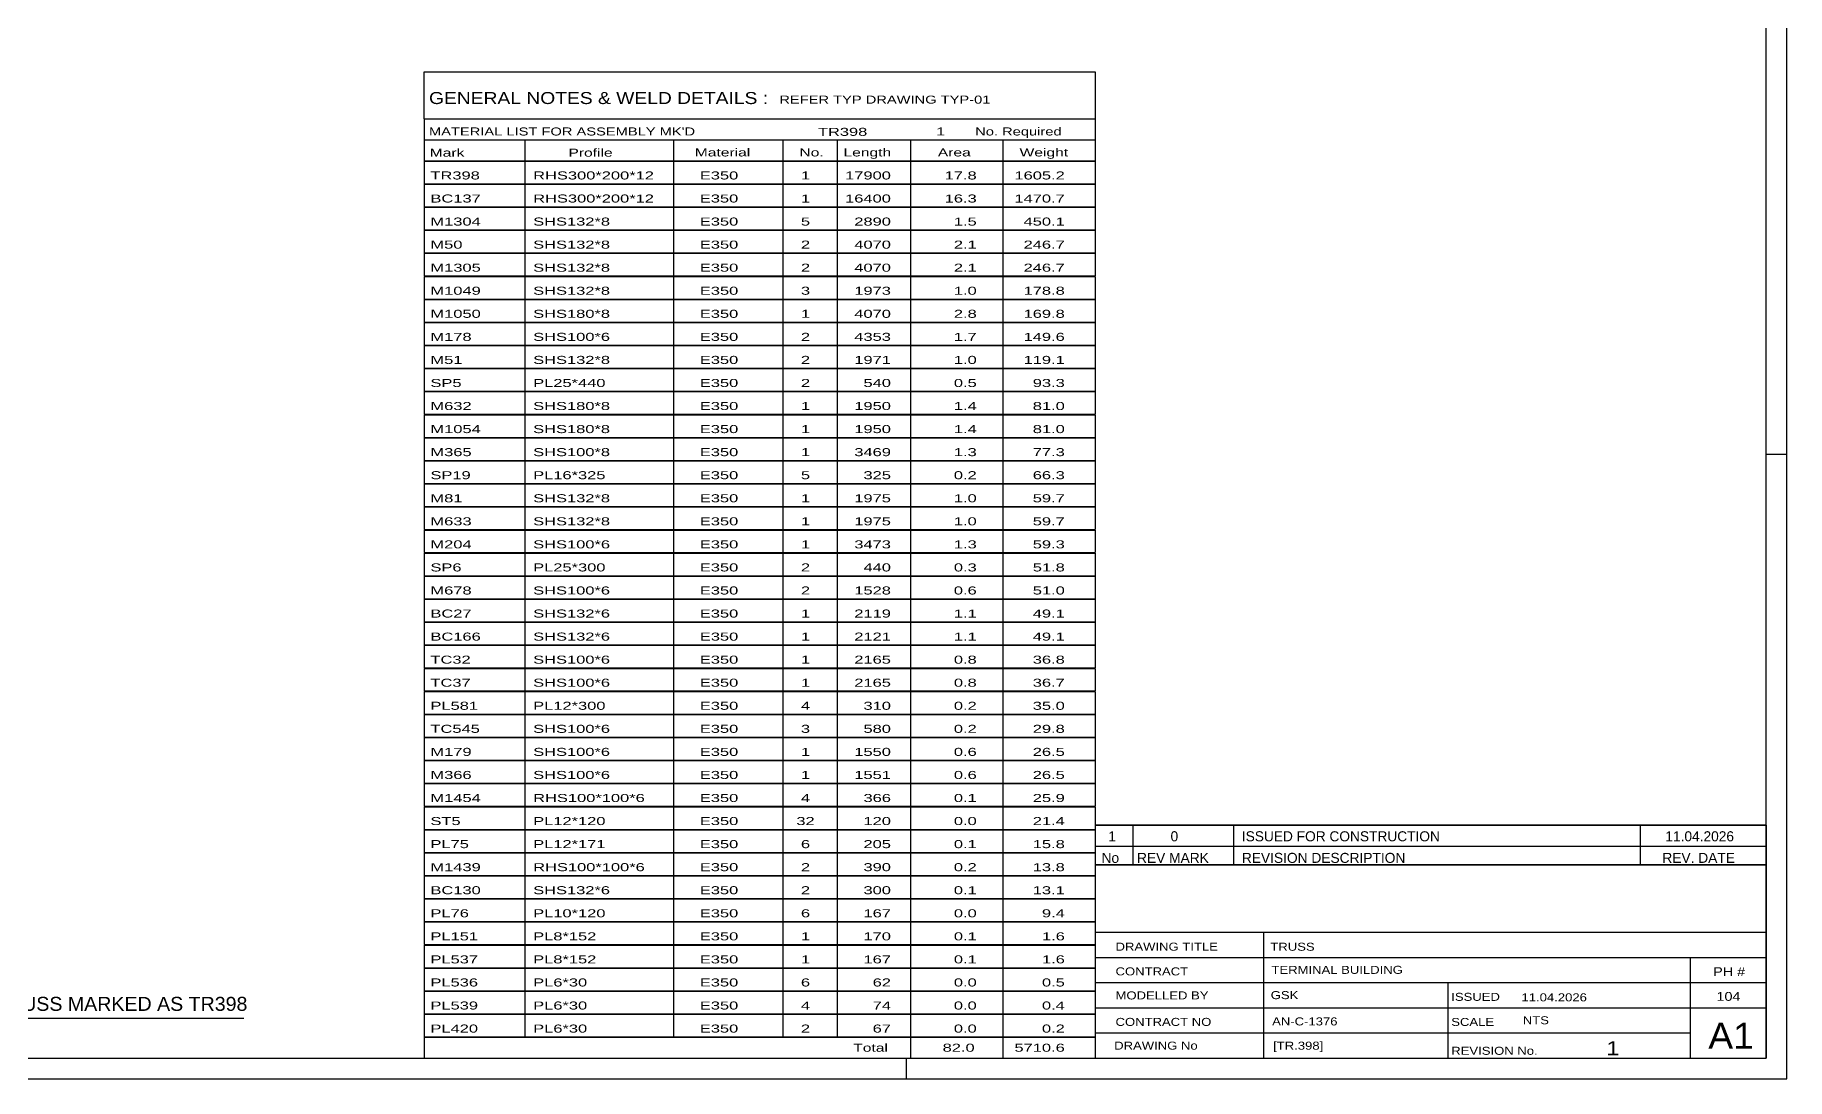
# Model space of a CAD drawing. Header units: millimetres. Extents: x -136 to 1053, y -541 to 300.
# Drawn here: x 634.8 to 1052.6, y -541.1 to -292.1 of the extents above; entities that cross this region are included whole.
import ezdxf

# ---------------------------------------------------------------- set-up
doc = ezdxf.new("R2010")
doc.units = ezdxf.units.MM
doc.styles.add('Arial', font='arial.ttf', dxfattribs={"height": 0.2})
doc.styles.add('Arial Narrow', font='ARIALN.TTF', dxfattribs={"height": 0.2})

# ---------------------------------------------------------------- blocks, each defined once
blk = doc.blocks.new('Unknown-335479020-1133')
at = {"color": 5, "linetype": 'Continuous'}
for p, q in [((1052.57, -541.1), (1052.57, 299.9)), ((1047.57, -536.1), (1047.57, 294.9)), ((1052.57, -392.1), (1047.57, -392.1)), ((-131.43, -536.1), (1047.57, -536.1)), ((842.57, -541.1), (842.57, -536.1)), ((-136.43, -541.1), (1052.57, -541.1))]:
    blk.add_line(p, q, dxfattribs=at)
blk = doc.blocks.new('Unknown-335479020-17694')
at = {"color": 7, "linetype": 'Continuous'}
for p, q in [((727.57, -300.85), (887.57, -300.85)), ((727.57, -312.1), (727.57, -300.85)), ((887.57, -300.85), (887.57, -312.1)), ((727.57, -312.1), (887.57, -312.1)), ((727.57, -312.1), (727.57, -317.1)), ((887.57, -312.1), (887.57, -317.1)), ((727.57, -317.1), (887.57, -317.1)), ((727.57, -317.1), (727.57, -322.1)), ((751.57, -317.1), (751.57, -322.1)), ((787.07, -317.1), (787.07, -322.1)), ((813.07, -317.1), (813.07, -322.1)), ((826.07, -317.1), (826.07, -322.1)), ((843.57, -317.1), (843.57, -322.1)), ((865.57, -317.1), (865.57, -322.1)), ((887.57, -317.1), (887.57, -322.1)), ((727.57, -322.1), (887.57, -322.1)), ((727.57, -322.15), (727.57, -327.55)), ((727.57, -322.15), (887.57, -322.15)), ((751.57, -322.1), (751.57, -327.6)), ((787.07, -322.1), (787.07, -327.6)), ((813.07, -322.1), (813.07, -327.6)), ((826.07, -322.1), (826.07, -327.6)), ((843.57, -322.1), (843.57, -327.6)), ((865.57, -322.1), (865.57, -327.6)), ((887.57, -322.15), (887.57, -327.55)), ((727.57, -327.55), (887.57, -327.55)), ((727.57, -327.65), (727.57, -333.05)), ((727.57, -327.65), (887.57, -327.65)), ((751.57, -327.6), (751.57, -333.1)), ((787.07, -327.6), (787.07, -333.1)), ((813.07, -327.6), (813.07, -333.1)), ((826.07, -327.6), (826.07, -333.1)), ((843.57, -327.6), (843.57, -333.1)), ((865.57, -327.6), (865.57, -333.1)), ((887.57, -327.65), (887.57, -333.05)), ((727.57, -333.05), (887.57, -333.05)), ((727.57, -333.15), (727.57, -338.55)), ((727.57, -333.15), (887.57, -333.15)), ((751.57, -333.1), (751.57, -338.6)), ((787.07, -333.1), (787.07, -338.6)), ((813.07, -333.1), (813.07, -338.6)), ((826.07, -333.1), (826.07, -338.6)), ((843.57, -333.1), (843.57, -338.6)), ((865.57, -333.1), (865.57, -338.6)), ((887.57, -333.15), (887.57, -338.55)), ((727.57, -338.55), (887.57, -338.55)), ((727.57, -338.65), (727.57, -344.05)), ((727.57, -338.65), (887.57, -338.65)), ((751.57, -338.6), (751.57, -344.1)), ((787.07, -338.6), (787.07, -344.1)), ((813.07, -338.6), (813.07, -344.1)), ((826.07, -338.6), (826.07, -344.1)), ((843.57, -338.6), (843.57, -344.1)), ((865.57, -338.6), (865.57, -344.1)), ((887.57, -338.65), (887.57, -344.05)), ((727.57, -344.05), (887.57, -344.05)), ((727.57, -344.15), (727.57, -349.55)), ((727.57, -344.15), (887.57, -344.15)), ((751.57, -344.1), (751.57, -349.6)), ((787.07, -344.1), (787.07, -349.6)), ((813.07, -344.1), (813.07, -349.6)), ((826.07, -344.1), (826.07, -349.6)), ((843.57, -344.1), (843.57, -349.6)), ((865.57, -344.1), (865.57, -349.6)), ((887.57, -344.15), (887.57, -349.55)), ((727.57, -349.55), (887.57, -349.55)), ((727.57, -349.65), (727.57, -355.05)), ((727.57, -349.65), (887.57, -349.65)), ((751.57, -349.6), (751.57, -355.1)), ((787.07, -349.6), (787.07, -355.1)), ((813.07, -349.6), (813.07, -355.1)), ((826.07, -349.6), (826.07, -355.1)), ((843.57, -349.6), (843.57, -355.1)), ((865.57, -349.6), (865.57, -355.1)), ((887.57, -349.65), (887.57, -355.05)), ((727.57, -355.05), (887.57, -355.05)), ((751.57, -355.1), (751.57, -360.6)), ((787.07, -355.1), (787.07, -360.6)), ((813.07, -355.1), (813.07, -360.6)), ((826.07, -355.1), (826.07, -360.6)), ((843.57, -355.1), (843.57, -360.6)), ((865.57, -355.1), (865.57, -360.6)), ((727.57, -355.15), (727.57, -360.55)), ((727.57, -355.15), (887.57, -355.15)), ((887.57, -355.15), (887.57, -360.55)), ((727.57, -360.55), (887.57, -360.55)), ((727.57, -360.65), (727.57, -366.05)), ((727.57, -360.65), (887.57, -360.65)), ((751.57, -360.6), (751.57, -366.1)), ((787.07, -360.6), (787.07, -366.1)), ((813.07, -360.6), (813.07, -366.1)), ((826.07, -360.6), (826.07, -366.1)), ((843.57, -360.6), (843.57, -366.1)), ((865.57, -360.6), (865.57, -366.1)), ((887.57, -360.65), (887.57, -366.05)), ((727.57, -366.05), (887.57, -366.05)), ((727.57, -366.15), (727.57, -371.55)), ((727.57, -366.15), (887.57, -366.15)), ((751.57, -366.1), (751.57, -371.6)), ((787.07, -366.1), (787.07, -371.6)), ((813.07, -366.1), (813.07, -371.6)), ((826.07, -366.1), (826.07, -371.6)), ((843.57, -366.1), (843.57, -371.6)), ((865.57, -366.1), (865.57, -371.6)), ((887.57, -366.15), (887.57, -371.55)), ((727.57, -371.55), (887.57, -371.55)), ((727.57, -371.65), (727.57, -377.05)), ((727.57, -371.65), (887.57, -371.65)), ((751.57, -371.6), (751.57, -377.1)), ((787.07, -371.6), (787.07, -377.1)), ((813.07, -371.6), (813.07, -377.1)), ((826.07, -371.6), (826.07, -377.1)), ((843.57, -371.6), (843.57, -377.1)), ((865.57, -371.6), (865.57, -377.1)), ((887.57, -371.65), (887.57, -377.05)), ((727.57, -377.05), (887.57, -377.05)), ((727.57, -377.15), (727.57, -382.55)), ((727.57, -377.15), (887.57, -377.15)), ((751.57, -377.1), (751.57, -382.6)), ((787.07, -377.1), (787.07, -382.6)), ((813.07, -377.1), (813.07, -382.6)), ((826.07, -377.1), (826.07, -382.6)), ((843.57, -377.1), (843.57, -382.6)), ((865.57, -377.1), (865.57, -382.6)), ((887.57, -377.15), (887.57, -382.55)), ((727.57, -382.55), (887.57, -382.55)), ((727.57, -382.65), (727.57, -388.05)), ((727.57, -382.65), (887.57, -382.65)), ((751.57, -382.6), (751.57, -388.1)), ((787.07, -382.6), (787.07, -388.1)), ((813.07, -382.6), (813.07, -388.1)), ((826.07, -382.6), (826.07, -388.1)), ((843.57, -382.6), (843.57, -388.1)), ((865.57, -382.6), (865.57, -388.1)), ((887.57, -382.65), (887.57, -388.05)), ((727.57, -388.05), (887.57, -388.05)), ((727.57, -388.15), (727.57, -393.55)), ((727.57, -388.15), (887.57, -388.15)), ((751.57, -388.1), (751.57, -393.6)), ((787.07, -388.1), (787.07, -393.6)), ((813.07, -388.1), (813.07, -393.6)), ((826.07, -388.1), (826.07, -393.6)), ((843.57, -388.1), (843.57, -393.6)), ((865.57, -388.1), (865.57, -393.6)), ((887.57, -388.15), (887.57, -393.55)), ((727.57, -393.55), (887.57, -393.55)), ((727.57, -393.65), (727.57, -399.05)), ((727.57, -393.65), (887.57, -393.65)), ((751.57, -393.6), (751.57, -399.1)), ((787.07, -393.6), (787.07, -399.1)), ((813.07, -393.6), (813.07, -399.1)), ((826.07, -393.6), (826.07, -399.1)), ((843.57, -393.6), (843.57, -399.1)), ((865.57, -393.6), (865.57, -399.1)), ((887.57, -393.65), (887.57, -399.05)), ((727.57, -399.05), (887.57, -399.05)), ((727.57, -399.15), (727.57, -404.55)), ((727.57, -399.15), (887.57, -399.15)), ((751.57, -399.1), (751.57, -404.6)), ((787.07, -399.1), (787.07, -404.6)), ((813.07, -399.1), (813.07, -404.6)), ((826.07, -399.1), (826.07, -404.6)), ((843.57, -399.1), (843.57, -404.6)), ((865.57, -399.1), (865.57, -404.6)), ((887.57, -399.15), (887.57, -404.55)), ((727.57, -404.55), (887.57, -404.55)), ((727.57, -404.65), (727.57, -410.05)), ((727.57, -404.65), (887.57, -404.65)), ((751.57, -404.6), (751.57, -410.1)), ((787.07, -404.6), (787.07, -410.1)), ((813.07, -404.6), (813.07, -410.1)), ((826.07, -404.6), (826.07, -410.1)), ((843.57, -404.6), (843.57, -410.1)), ((865.57, -404.6), (865.57, -410.1)), ((887.57, -404.65), (887.57, -410.05)), ((727.57, -410.05), (887.57, -410.05)), ((727.57, -410.15), (727.57, -415.55)), ((727.57, -410.15), (887.57, -410.15)), ((751.57, -410.1), (751.57, -415.6)), ((787.07, -410.1), (787.07, -415.6)), ((813.07, -410.1), (813.07, -415.6)), ((826.07, -410.1), (826.07, -415.6)), ((843.57, -410.1), (843.57, -415.6)), ((865.57, -410.1), (865.57, -415.6)), ((887.57, -410.15), (887.57, -415.55)), ((727.57, -415.55), (887.57, -415.55)), ((727.57, -415.65), (727.57, -421.05)), ((727.57, -415.65), (887.57, -415.65)), ((751.57, -415.6), (751.57, -421.1)), ((787.07, -415.6), (787.07, -421.1)), ((813.07, -415.6), (813.07, -421.1)), ((826.07, -415.6), (826.07, -421.1)), ((843.57, -415.6), (843.57, -421.1)), ((865.57, -415.6), (865.57, -421.1)), ((887.57, -415.65), (887.57, -421.05)), ((727.57, -421.05), (887.57, -421.05)), ((727.57, -421.15), (727.57, -426.55)), ((727.57, -421.15), (887.57, -421.15)), ((751.57, -421.1), (751.57, -426.6)), ((787.07, -421.1), (787.07, -426.6)), ((813.07, -421.1), (813.07, -426.6)), ((826.07, -421.1), (826.07, -426.6)), ((843.57, -421.1), (843.57, -426.6)), ((865.57, -421.1), (865.57, -426.6)), ((887.57, -421.15), (887.57, -426.55)), ((727.57, -426.55), (887.57, -426.55)), ((727.57, -426.65), (727.57, -432.05)), ((727.57, -426.65), (887.57, -426.65)), ((751.57, -426.6), (751.57, -432.1)), ((787.07, -426.6), (787.07, -432.1)), ((813.07, -426.6), (813.07, -432.1)), ((826.07, -426.6), (826.07, -432.1)), ((843.57, -426.6), (843.57, -432.1)), ((865.57, -426.6), (865.57, -432.1)), ((887.57, -426.65), (887.57, -432.05)), ((727.57, -432.05), (887.57, -432.05)), ((727.57, -432.15), (727.57, -437.55)), ((727.57, -432.15), (887.57, -432.15)), ((751.57, -432.1), (751.57, -437.6)), ((787.07, -432.1), (787.07, -437.6)), ((813.07, -432.1), (813.07, -437.6)), ((826.07, -432.1), (826.07, -437.6)), ((843.57, -432.1), (843.57, -437.6)), ((865.57, -432.1), (865.57, -437.6)), ((887.57, -432.15), (887.57, -437.55)), ((727.57, -437.55), (887.57, -437.55)), ((727.57, -437.65), (727.57, -443.05)), ((727.57, -437.65), (887.57, -437.65)), ((751.57, -437.6), (751.57, -443.1)), ((787.07, -437.6), (787.07, -443.1)), ((813.07, -437.6), (813.07, -443.1)), ((826.07, -437.6), (826.07, -443.1)), ((843.57, -437.6), (843.57, -443.1)), ((865.57, -437.6), (865.57, -443.1)), ((887.57, -437.65), (887.57, -443.05)), ((727.57, -443.05), (887.57, -443.05)), ((727.57, -443.15), (727.57, -448.55)), ((727.57, -443.15), (887.57, -443.15)), ((751.57, -443.1), (751.57, -448.6)), ((787.07, -443.1), (787.07, -448.6)), ((813.07, -443.1), (813.07, -448.6)), ((826.07, -443.1), (826.07, -448.6)), ((843.57, -443.1), (843.57, -448.6)), ((865.57, -443.1), (865.57, -448.6)), ((887.57, -443.15), (887.57, -448.55)), ((727.57, -448.55), (887.57, -448.55)), ((727.57, -448.65), (727.57, -454.05)), ((727.57, -448.65), (887.57, -448.65)), ((751.57, -448.6), (751.57, -454.1)), ((787.07, -448.6), (787.07, -454.1)), ((813.07, -448.6), (813.07, -454.1)), ((826.07, -448.6), (826.07, -454.1)), ((843.57, -448.6), (843.57, -454.1)), ((865.57, -448.6), (865.57, -454.1)), ((887.57, -448.65), (887.57, -454.05)), ((727.57, -454.05), (887.57, -454.05)), ((727.57, -454.15), (727.57, -459.55)), ((727.57, -454.15), (887.57, -454.15)), ((751.57, -454.1), (751.57, -459.6)), ((787.07, -454.1), (787.07, -459.6)), ((813.07, -454.1), (813.07, -459.6)), ((826.07, -454.1), (826.07, -459.6)), ((843.57, -454.1), (843.57, -459.6)), ((865.57, -454.1), (865.57, -459.6)), ((887.57, -454.15), (887.57, -459.55)), ((727.57, -459.55), (887.57, -459.55)), ((727.57, -459.65), (727.57, -465.05)), ((727.57, -459.65), (887.57, -459.65)), ((751.57, -459.6), (751.57, -465.1)), ((787.07, -459.6), (787.07, -465.1)), ((813.07, -459.6), (813.07, -465.1)), ((826.07, -459.6), (826.07, -465.1)), ((843.57, -459.6), (843.57, -465.1)), ((865.57, -459.6), (865.57, -465.1)), ((887.57, -459.65), (887.57, -465.05)), ((727.57, -465.05), (887.57, -465.05)), ((727.57, -465.15), (727.57, -470.55)), ((727.57, -465.15), (887.57, -465.15)), ((751.57, -465.1), (751.57, -470.6)), ((787.07, -465.1), (787.07, -470.6)), ((813.07, -465.1), (813.07, -470.6)), ((826.07, -465.1), (826.07, -470.6)), ((843.57, -465.1), (843.57, -470.6)), ((865.57, -465.1), (865.57, -470.6)), ((887.57, -465.15), (887.57, -470.55)), ((727.57, -470.55), (887.57, -470.55)), ((727.57, -470.65), (727.57, -476.05)), ((727.57, -470.65), (887.57, -470.65)), ((751.57, -470.6), (751.57, -476.1)), ((787.07, -470.6), (787.07, -476.1)), ((813.07, -470.6), (813.07, -476.1)), ((826.07, -470.6), (826.07, -476.1)), ((843.57, -470.6), (843.57, -476.1)), ((865.57, -470.6), (865.57, -476.1)), ((887.57, -470.65), (887.57, -476.05)), ((727.57, -476.05), (887.57, -476.05)), ((727.57, -476.15), (727.57, -481.55)), ((727.57, -476.15), (887.57, -476.15)), ((751.57, -476.1), (751.57, -481.6)), ((787.07, -476.1), (787.07, -481.6)), ((813.07, -476.1), (813.07, -481.6)), ((826.07, -476.1), (826.07, -481.6)), ((843.57, -476.1), (843.57, -481.6)), ((865.57, -476.1), (865.57, -481.6)), ((887.57, -476.15), (887.57, -481.55)), ((727.57, -481.55), (887.57, -481.55)), ((727.57, -481.65), (727.57, -487.05)), ((727.57, -481.65), (887.57, -481.65)), ((751.57, -481.6), (751.57, -487.1)), ((787.07, -481.6), (787.07, -487.1)), ((813.07, -481.6), (813.07, -487.1)), ((826.07, -481.6), (826.07, -487.1)), ((843.57, -481.6), (843.57, -487.1)), ((865.57, -481.6), (865.57, -487.1)), ((887.57, -481.65), (887.57, -487.05)), ((727.57, -487.05), (887.57, -487.05)), ((727.57, -487.15), (727.57, -492.55)), ((727.57, -487.15), (887.57, -487.15)), ((751.57, -487.1), (751.57, -492.6)), ((787.07, -487.1), (787.07, -492.6)), ((813.07, -487.1), (813.07, -492.6)), ((826.07, -487.1), (826.07, -492.6)), ((843.57, -487.1), (843.57, -492.6)), ((865.57, -487.1), (865.57, -492.6)), ((887.57, -487.15), (887.57, -492.55)), ((727.57, -492.55), (887.57, -492.55)), ((727.57, -492.65), (727.57, -498.05)), ((727.57, -492.65), (887.57, -492.65)), ((751.57, -492.6), (751.57, -498.1)), ((787.07, -492.6), (787.07, -498.1)), ((813.07, -492.6), (813.07, -498.1)), ((826.07, -492.6), (826.07, -498.1)), ((843.57, -492.6), (843.57, -498.1)), ((865.57, -492.6), (865.57, -498.1)), ((887.57, -492.65), (887.57, -498.05)), ((727.57, -498.05), (887.57, -498.05)), ((727.57, -498.15), (727.57, -503.55)), ((727.57, -498.15), (887.57, -498.15)), ((751.57, -498.1), (751.57, -503.6)), ((787.07, -498.1), (787.07, -503.6)), ((813.07, -498.1), (813.07, -503.6)), ((826.07, -498.1), (826.07, -503.6)), ((843.57, -498.1), (843.57, -503.6)), ((865.57, -498.1), (865.57, -503.6)), ((887.57, -498.15), (887.57, -503.55)), ((727.57, -503.55), (887.57, -503.55)), ((727.57, -503.65), (727.57, -509.05)), ((727.57, -503.65), (887.57, -503.65)), ((751.57, -503.6), (751.57, -509.1)), ((787.07, -503.6), (787.07, -509.1)), ((813.07, -503.6), (813.07, -509.1)), ((826.07, -503.6), (826.07, -509.1)), ((843.57, -503.6), (843.57, -509.1)), ((865.57, -503.6), (865.57, -509.1)), ((887.57, -503.65), (887.57, -509.05)), ((727.57, -509.05), (887.57, -509.05)), ((727.57, -509.15), (727.57, -514.55)), ((727.57, -509.15), (887.57, -509.15)), ((751.57, -509.1), (751.57, -514.6)), ((787.07, -509.1), (787.07, -514.6)), ((813.07, -509.1), (813.07, -514.6)), ((826.07, -509.1), (826.07, -514.6)), ((843.57, -509.1), (843.57, -514.6)), ((865.57, -509.1), (865.57, -514.6)), ((887.57, -509.15), (887.57, -514.55)), ((727.57, -514.55), (887.57, -514.55)), ((727.57, -514.65), (727.57, -520.05)), ((727.57, -514.65), (887.57, -514.65)), ((751.57, -514.6), (751.57, -520.1)), ((787.07, -514.6), (787.07, -520.1)), ((813.07, -514.6), (813.07, -520.1)), ((826.07, -514.6), (826.07, -520.1)), ((843.57, -514.6), (843.57, -520.1)), ((865.57, -514.6), (865.57, -520.1)), ((887.57, -514.65), (887.57, -520.05)), ((727.57, -520.05), (887.57, -520.05)), ((727.57, -520.15), (727.57, -525.55)), ((727.57, -520.15), (887.57, -520.15)), ((751.57, -520.1), (751.57, -525.6)), ((787.07, -520.1), (787.07, -525.6)), ((813.07, -520.1), (813.07, -525.6)), ((826.07, -520.1), (826.07, -525.6)), ((843.57, -520.1), (843.57, -525.6)), ((865.57, -520.1), (865.57, -525.6)), ((887.57, -520.15), (887.57, -525.55)), ((727.57, -525.55), (887.57, -525.55)), ((727.57, -525.65), (727.57, -531.05)), ((727.57, -525.65), (887.57, -525.65)), ((751.57, -525.6), (751.57, -531.1)), ((787.07, -525.6), (787.07, -531.1)), ((813.07, -525.6), (813.07, -531.1)), ((826.07, -525.6), (826.07, -531.1)), ((843.57, -525.6), (843.57, -531.1)), ((865.57, -525.6), (865.57, -531.1)), ((887.57, -525.65), (887.57, -531.05)), ((727.57, -531.05), (887.57, -531.05)), ((727.57, -531.1), (887.57, -531.1)), ((727.57, -531.1), (727.57, -536.1)), ((843.57, -531.1), (843.57, -536.1)), ((865.57, -531.1), (865.57, -536.1)), ((887.57, -531.1), (887.57, -536.1)), ((727.57, -536.1), (887.57, -536.1))]:
    blk.add_line(p, q, dxfattribs=at)
at = {"color": 7, "style": 'Arial Narrow'}
for s, height, width, p in [('GENERAL NOTES & WELD DETAILS :', 2.8633, 1.4, (728.72, -308.54)), ('REFER TYP DRAWING TYP-01', 1.9089, 1.6, (812.27, -308.44)), ("MATERIAL LIST FOR ASSEMBLY MK'D", 1.9089, 1.6, (728.72, -316.04)), ('TR398', 1.909, 1.794707, (821.47, -316.13)), ('1', 1.91, 1.794707, (849.65, -316.04)), ('No. Required', 1.9089, 1.6, (858.98, -316.04)), ('Mark', 1.909, 1.7, (728.9, -321.1)), ('Profile', 1.909, 1.7, (761.98, -321.1)), ('Material', 1.909, 1.7, (792.11, -321.04)), ('No.', 1.909, 1.7, (817.07, -321.04)), ('Length', 1.909, 1.7, (827.57, -321.04)), ('Area', 1.909, 1.7, (850.07, -321.04)), ('Weight', 1.909, 1.7, (869.57, -321.04))]:
    blk.add_text(s, height=height, dxfattribs=dict(at, width=width)).set_placement(p)
at = {"color": 7, "linetype": 'Continuous', "style": 'Arial Narrow'}
for s, height, width, p in [('TR398', 1.909, 1.794707, (729.07, -326.53)), ('RHS300*200*12', 1.9089, 1.794707, (753.57, -326.53)), ('E350', 1.909, 1.794707, (793.31, -326.53)), ('1', 1.91, 1.794707, (817.42, -326.53)), ('17900', 1.909, 1.794707, (827.96, -326.53)), ('17.8', 1.909, 1.794707, (851.7, -326.53)), ('1605.2', 1.909, 1.794707, (868.34, -326.53)), ('BC137', 1.909, 1.794707, (729.07, -332.03)), ('RHS300*200*12', 1.9089, 1.794707, (753.57, -332.03)), ('E350', 1.909, 1.794707, (793.31, -332.03)), ('1', 1.91, 1.794707, (817.42, -332.03)), ('16400', 1.909, 1.794707, (827.96, -332.03)), ('16.3', 1.909, 1.794707, (851.7, -332.03)), ('1470.7', 1.909, 1.794707, (868.34, -332.03)), ('M1304', 1.909, 1.794707, (729.07, -337.53)), ('SHS132*8', 1.909, 1.794707, (753.57, -337.53)), ('E350', 1.909, 1.794707, (793.31, -337.53)), ('5', 1.91, 1.794707, (817.42, -337.53)), ('2890', 1.909, 1.794707, (830.15, -337.53)), ('1.5', 1.909, 1.794707, (853.89, -337.53)), ('450.1', 1.909, 1.794707, (870.52, -337.53)), ('M50', 1.909, 1.794707, (729.07, -343.03)), ('SHS132*8', 1.909, 1.794707, (753.57, -343.03)), ('E350', 1.909, 1.794707, (793.31, -343.03)), ('2', 1.91, 1.794707, (817.42, -343.03)), ('4070', 1.909, 1.794707, (830.15, -343.03)), ('2.1', 1.909, 1.794707, (853.89, -343.03)), ('246.7', 1.909, 1.794707, (870.52, -343.03)), ('M1305', 1.909, 1.794707, (729.07, -348.53)), ('SHS132*8', 1.909, 1.794707, (753.57, -348.53)), ('E350', 1.909, 1.794707, (793.31, -348.53)), ('2', 1.91, 1.794707, (817.42, -348.53)), ('4070', 1.909, 1.794707, (830.15, -348.53)), ('2.1', 1.909, 1.794707, (853.89, -348.53)), ('246.7', 1.909, 1.794707, (870.52, -348.53)), ('M1049', 1.909, 1.794707, (729.07, -354.03)), ('SHS132*8', 1.909, 1.794707, (753.57, -354.03)), ('E350', 1.909, 1.794707, (793.31, -354.03)), ('3', 1.91, 1.794707, (817.42, -354.03)), ('1973', 1.909, 1.794707, (830.15, -354.03)), ('1.0', 1.909, 1.794707, (853.89, -354.03)), ('178.8', 1.909, 1.794707, (870.52, -354.03)), ('M1050', 1.909, 1.794707, (729.07, -359.53)), ('SHS180*8', 1.909, 1.794707, (753.57, -359.53)), ('E350', 1.909, 1.794707, (793.31, -359.53)), ('1', 1.91, 1.794707, (817.42, -359.53)), ('4070', 1.909, 1.794707, (830.15, -359.53)), ('2.8', 1.909, 1.794707, (853.89, -359.53)), ('169.8', 1.909, 1.794707, (870.52, -359.53)), ('M178', 1.909, 1.794707, (729.07, -365.03)), ('SHS100*6', 1.909, 1.794707, (753.57, -365.03)), ('E350', 1.909, 1.794707, (793.31, -365.03)), ('2', 1.91, 1.794707, (817.42, -365.03)), ('4353', 1.909, 1.794707, (830.15, -365.03)), ('1.7', 1.909, 1.794707, (853.89, -365.03)), ('149.6', 1.909, 1.794707, (870.52, -365.03)), ('M51', 1.909, 1.794707, (729.07, -370.53)), ('SHS132*8', 1.909, 1.794707, (753.57, -370.53)), ('E350', 1.909, 1.794707, (793.31, -370.53)), ('2', 1.91, 1.794707, (817.42, -370.53)), ('1971', 1.909, 1.794707, (830.15, -370.53)), ('1.0', 1.909, 1.794707, (853.89, -370.53)), ('119.1', 1.909, 1.794707, (870.52, -370.53)), ('SP5', 1.909, 1.794707, (729.07, -376.03)), ('PL25*440', 1.909, 1.794707, (753.57, -376.03)), ('E350', 1.909, 1.794707, (793.31, -376.03)), ('2', 1.91, 1.794707, (817.42, -376.03)), ('540', 1.909, 1.794707, (832.34, -376.03)), ('0.5', 1.909, 1.794707, (853.89, -376.03)), ('93.3', 1.909, 1.794707, (872.71, -376.03)), ('M632', 1.909, 1.794707, (729.07, -381.53)), ('SHS180*8', 1.909, 1.794707, (753.57, -381.53)), ('E350', 1.909, 1.794707, (793.31, -381.53)), ('1', 1.91, 1.794707, (817.42, -381.53)), ('1950', 1.909, 1.794707, (830.15, -381.53)), ('1.4', 1.909, 1.794707, (853.89, -381.53)), ('81.0', 1.909, 1.794707, (872.71, -381.53)), ('M1054', 1.909, 1.794707, (729.07, -387.03)), ('SHS180*8', 1.909, 1.794707, (753.57, -387.03)), ('E350', 1.909, 1.794707, (793.31, -387.03)), ('1', 1.91, 1.794707, (817.42, -387.03)), ('1950', 1.909, 1.794707, (830.15, -387.03)), ('1.4', 1.909, 1.794707, (853.89, -387.03)), ('81.0', 1.909, 1.794707, (872.71, -387.03)), ('M365', 1.909, 1.794707, (729.07, -392.53)), ('SHS100*8', 1.909, 1.794707, (753.57, -392.53)), ('E350', 1.909, 1.794707, (793.31, -392.53)), ('1', 1.91, 1.794707, (817.42, -392.53)), ('3469', 1.909, 1.794707, (830.15, -392.53)), ('1.3', 1.909, 1.794707, (853.89, -392.53)), ('77.3', 1.909, 1.794707, (872.71, -392.53)), ('SP19', 1.909, 1.794707, (729.07, -398.03)), ('PL16*325', 1.909, 1.794707, (753.57, -398.03)), ('E350', 1.909, 1.794707, (793.31, -398.03)), ('5', 1.91, 1.794707, (817.42, -398.03)), ('325', 1.909, 1.794707, (832.34, -398.03)), ('0.2', 1.909, 1.794707, (853.89, -398.03)), ('66.3', 1.909, 1.794707, (872.71, -398.03)), ('M81', 1.909, 1.794707, (729.07, -403.53)), ('SHS132*8', 1.909, 1.794707, (753.57, -403.53)), ('E350', 1.909, 1.794707, (793.31, -403.53)), ('1', 1.91, 1.794707, (817.42, -403.53)), ('1975', 1.909, 1.794707, (830.15, -403.53)), ('1.0', 1.909, 1.794707, (853.89, -403.53)), ('59.7', 1.909, 1.794707, (872.71, -403.53)), ('M633', 1.909, 1.794707, (729.07, -409.03)), ('SHS132*8', 1.909, 1.794707, (753.57, -409.03)), ('E350', 1.909, 1.794707, (793.31, -409.03)), ('1', 1.91, 1.794707, (817.42, -409.03)), ('1975', 1.909, 1.794707, (830.15, -409.03)), ('1.0', 1.909, 1.794707, (853.89, -409.03)), ('59.7', 1.909, 1.794707, (872.71, -409.03)), ('M204', 1.909, 1.794707, (729.07, -414.53)), ('SHS100*6', 1.909, 1.794707, (753.57, -414.53)), ('E350', 1.909, 1.794707, (793.31, -414.53)), ('1', 1.91, 1.794707, (817.42, -414.53)), ('3473', 1.909, 1.794707, (830.15, -414.53)), ('1.3', 1.909, 1.794707, (853.89, -414.53)), ('59.3', 1.909, 1.794707, (872.71, -414.53)), ('SP6', 1.909, 1.794707, (729.07, -420.03)), ('PL25*300', 1.909, 1.794707, (753.57, -420.03)), ('E350', 1.909, 1.794707, (793.31, -420.03)), ('2', 1.91, 1.794707, (817.42, -420.03)), ('440', 1.909, 1.794707, (832.34, -420.03)), ('0.3', 1.909, 1.794707, (853.89, -420.03)), ('51.8', 1.909, 1.794707, (872.71, -420.03)), ('M678', 1.909, 1.794707, (729.07, -425.53)), ('SHS100*6', 1.909, 1.794707, (753.57, -425.53)), ('E350', 1.909, 1.794707, (793.31, -425.53)), ('2', 1.91, 1.794707, (817.42, -425.53)), ('1528', 1.909, 1.794707, (830.15, -425.53)), ('0.6', 1.909, 1.794707, (853.89, -425.53)), ('51.0', 1.909, 1.794707, (872.71, -425.53)), ('BC27', 1.909, 1.794707, (729.07, -431.03)), ('SHS132*6', 1.909, 1.794707, (753.57, -431.03)), ('E350', 1.909, 1.794707, (793.31, -431.03)), ('1', 1.91, 1.794707, (817.42, -431.03)), ('2119', 1.909, 1.794707, (830.15, -431.03)), ('1.1', 1.909, 1.794707, (853.89, -431.03)), ('49.1', 1.909, 1.794707, (872.71, -431.03)), ('BC166', 1.909, 1.794707, (729.07, -436.53)), ('SHS132*6', 1.909, 1.794707, (753.57, -436.53)), ('E350', 1.909, 1.794707, (793.31, -436.53)), ('1', 1.91, 1.794707, (817.42, -436.53)), ('2121', 1.909, 1.794707, (830.15, -436.53)), ('1.1', 1.909, 1.794707, (853.89, -436.53)), ('49.1', 1.909, 1.794707, (872.71, -436.53)), ('TC32', 1.909, 1.794707, (729.07, -442.03)), ('SHS100*6', 1.909, 1.794707, (753.57, -442.03)), ('E350', 1.909, 1.794707, (793.31, -442.03)), ('1', 1.91, 1.794707, (817.42, -442.03)), ('2165', 1.909, 1.794707, (830.15, -442.03)), ('0.8', 1.909, 1.794707, (853.89, -442.03)), ('36.8', 1.909, 1.794707, (872.71, -442.03)), ('TC37', 1.909, 1.794707, (729.07, -447.53)), ('SHS100*6', 1.909, 1.794707, (753.57, -447.53)), ('E350', 1.909, 1.794707, (793.31, -447.53)), ('1', 1.91, 1.794707, (817.42, -447.53)), ('2165', 1.909, 1.794707, (830.15, -447.53)), ('0.8', 1.909, 1.794707, (853.89, -447.53)), ('36.7', 1.909, 1.794707, (872.71, -447.53)), ('PL581', 1.909, 1.794707, (729.07, -453.03)), ('PL12*300', 1.909, 1.794707, (753.57, -453.03)), ('E350', 1.909, 1.794707, (793.31, -453.03)), ('4', 1.91, 1.794707, (817.42, -453.03)), ('310', 1.909, 1.794707, (832.34, -453.03)), ('0.2', 1.909, 1.794707, (853.89, -453.03)), ('35.0', 1.909, 1.794707, (872.71, -453.03)), ('TC545', 1.909, 1.794707, (729.07, -458.53)), ('SHS100*6', 1.909, 1.794707, (753.57, -458.53)), ('E350', 1.909, 1.794707, (793.31, -458.53)), ('3', 1.91, 1.794707, (817.42, -458.53)), ('580', 1.909, 1.794707, (832.34, -458.53)), ('0.2', 1.909, 1.794707, (853.89, -458.53)), ('29.8', 1.909, 1.794707, (872.71, -458.53)), ('M179', 1.909, 1.794707, (729.07, -464.03)), ('SHS100*6', 1.909, 1.794707, (753.57, -464.03)), ('E350', 1.909, 1.794707, (793.31, -464.03)), ('1', 1.91, 1.794707, (817.42, -464.03)), ('1550', 1.909, 1.794707, (830.15, -464.03)), ('0.6', 1.909, 1.794707, (853.89, -464.03)), ('26.5', 1.909, 1.794707, (872.71, -464.03)), ('M366', 1.909, 1.794707, (729.07, -469.53)), ('SHS100*6', 1.909, 1.794707, (753.57, -469.53)), ('E350', 1.909, 1.794707, (793.31, -469.53)), ('1', 1.91, 1.794707, (817.42, -469.53)), ('1551', 1.909, 1.794707, (830.15, -469.53)), ('0.6', 1.909, 1.794707, (853.89, -469.53)), ('26.5', 1.909, 1.794707, (872.71, -469.53)), ('M1454', 1.909, 1.794707, (729.07, -475.03)), ('RHS100*100*6', 1.9089, 1.794707, (753.57, -475.03)), ('E350', 1.909, 1.794707, (793.31, -475.03)), ('4', 1.91, 1.794707, (817.42, -475.03)), ('366', 1.909, 1.794707, (832.34, -475.03)), ('0.1', 1.909, 1.794707, (853.89, -475.03)), ('25.9', 1.909, 1.794707, (872.71, -475.03)), ('ST5', 1.909, 1.794707, (729.07, -480.53)), ('PL12*120', 1.909, 1.794707, (753.57, -480.53)), ('E350', 1.909, 1.794707, (793.31, -480.53)), ('32', 1.909, 1.794707, (816.33, -480.53)), ('120', 1.909, 1.794707, (832.34, -480.53)), ('0.0', 1.909, 1.794707, (853.89, -480.53)), ('21.4', 1.909, 1.794707, (872.71, -480.53)), ('PL75', 1.909, 1.794707, (729.07, -486.03)), ('PL12*171', 1.909, 1.794707, (753.57, -486.03)), ('E350', 1.909, 1.794707, (793.31, -486.03)), ('6', 1.91, 1.794707, (817.42, -486.03)), ('205', 1.909, 1.794707, (832.34, -486.03)), ('0.1', 1.909, 1.794707, (853.89, -486.03)), ('15.8', 1.909, 1.794707, (872.71, -486.03)), ('M1439', 1.909, 1.794707, (729.07, -491.53)), ('RHS100*100*6', 1.9089, 1.794707, (753.57, -491.53)), ('E350', 1.909, 1.794707, (793.31, -491.53)), ('2', 1.91, 1.794707, (817.42, -491.53)), ('390', 1.909, 1.794707, (832.34, -491.53)), ('0.2', 1.909, 1.794707, (853.89, -491.53)), ('13.8', 1.909, 1.794707, (872.71, -491.53)), ('BC130', 1.909, 1.794707, (729.07, -497.03)), ('SHS132*6', 1.909, 1.794707, (753.57, -497.03)), ('E350', 1.909, 1.794707, (793.31, -497.03)), ('2', 1.91, 1.794707, (817.42, -497.03)), ('300', 1.909, 1.794707, (832.34, -497.03)), ('0.1', 1.909, 1.794707, (853.89, -497.03)), ('13.1', 1.909, 1.794707, (872.71, -497.03)), ('PL76', 1.909, 1.794707, (729.07, -502.53)), ('PL10*120', 1.909, 1.794707, (753.57, -502.53)), ('E350', 1.909, 1.794707, (793.31, -502.53)), ('6', 1.91, 1.794707, (817.42, -502.53)), ('167', 1.909, 1.794707, (832.34, -502.53)), ('0.0', 1.909, 1.794707, (853.89, -502.53)), ('9.4', 1.909, 1.794707, (874.9, -502.53)), ('PL151', 1.909, 1.794707, (729.07, -508.03)), ('PL8*152', 1.909, 1.794707, (753.57, -508.03)), ('E350', 1.909, 1.794707, (793.31, -508.03)), ('1', 1.91, 1.794707, (817.42, -508.03)), ('170', 1.909, 1.794707, (832.34, -508.03)), ('0.1', 1.909, 1.794707, (853.89, -508.03)), ('1.6', 1.909, 1.794707, (874.9, -508.03)), ('PL537', 1.909, 1.794707, (729.07, -513.53)), ('PL8*152', 1.909, 1.794707, (753.57, -513.53)), ('E350', 1.909, 1.794707, (793.31, -513.53)), ('1', 1.91, 1.794707, (817.42, -513.53)), ('167', 1.909, 1.794707, (832.34, -513.53)), ('0.1', 1.909, 1.794707, (853.89, -513.53)), ('1.6', 1.909, 1.794707, (874.9, -513.53)), ('PL536', 1.909, 1.794707, (729.07, -519.03)), ('PL6*30', 1.909, 1.794707, (753.57, -519.03)), ('E350', 1.909, 1.794707, (793.31, -519.03)), ('6', 1.91, 1.794707, (817.42, -519.03)), ('62', 1.909, 1.794707, (834.53, -519.03)), ('0.0', 1.909, 1.794707, (853.89, -519.03)), ('0.5', 1.909, 1.794707, (874.9, -519.03)), ('PL539', 1.909, 1.794707, (729.07, -524.53)), ('PL6*30', 1.909, 1.794707, (753.57, -524.53)), ('E350', 1.909, 1.794707, (793.31, -524.53)), ('4', 1.91, 1.794707, (817.42, -524.53)), ('74', 1.909, 1.794707, (834.53, -524.53)), ('0.0', 1.909, 1.794707, (853.89, -524.53)), ('0.4', 1.909, 1.794707, (874.9, -524.53)), ('PL420', 1.909, 1.794707, (729.07, -530.03)), ('PL6*30', 1.909, 1.794707, (753.57, -530.03)), ('E350', 1.909, 1.794707, (793.31, -530.03)), ('2', 1.91, 1.794707, (817.42, -530.03)), ('67', 1.909, 1.794707, (834.53, -530.03)), ('0.0', 1.909, 1.794707, (853.89, -530.03)), ('0.2', 1.909, 1.794707, (874.9, -530.03)), ('Total', 1.909, 1.7, (829.9, -534.6)), ('82.0', 1.909, 1.794707, (851.21, -534.6)), ('5710.6', 1.909, 1.794707, (868.34, -534.6))]:
    blk.add_text(s, height=height, dxfattribs=dict(at, width=width)).set_placement(p)
blk = doc.blocks.new('Unknown-335479020-17692')
at = {"color": 7, "linetype": 'Continuous'}
for p, q in [((887.57, -490.05), (887.57, -536.1)), ((887.57, -490.05), (1047.57, -490.05)), ((1047.57, -490.1), (1047.57, -536.1)), ((887.57, -506.1), (1047.57, -506.1)), ((927.71, -506.1), (927.71, -536.1)), ((887.57, -512.1), (1047.57, -512.1)), ((1029.57, -536.05), (1029.57, -512.05)), ((887.57, -518.1), (1047.57, -518.1)), ((971.71, -518.1), (971.71, -536.1)), ((887.57, -524.1), (1047.57, -524.1)), ((887.57, -530.1), (1029.57, -530.1)), ((887.57, -536.1), (1047.57, -536.1))]:
    blk.add_line(p, q, dxfattribs=at)
at = {"color": 7, "style": 'Arial Narrow'}
for s, height, width, p in [('DRAWING TITLE', 1.9089, 1.425378, (892.45, -510.49)), ('TRUSS ', 1.909, 1.425378, (929.37, -510.51)), ('CONTRACT', 1.909, 1.425378, (892.45, -516.39)), ('TERMINAL BUILDING', 1.9089, 1.425378, (929.63, -516.02)), ('MODELLED BY', 1.9089, 1.425378, (892.45, -522.12)), ('GSK', 1.909, 1.425378, (929.45, -522.05)), ('ISSUED', 1.909, 1.425378, (972.51, -522.46)), ('11.04.2026', 1.909, 1.425378, (989.26, -522.58)), ('AN-C-1376', 1.909, 1.425378, (929.79, -528.32)), ('CONTRACT NO', 1.9089, 1.425378, (892.45, -528.44)), ('SCALE', 1.909, 1.425378, (972.51, -528.45)), ('A1', 6.204, 1.25, (1033.81, -533.9)), ('DRAWING No', 1.909, 1.425378, (892.13, -534.1)), ('[TR.398]', 1.909, 1.425378, (930.03, -534.11)), ('REVISION No.', 1.9089, 1.425378, (972.51, -535.33)), ('1', 3.34, 1.5, (1009.48, -535.42))]:
    blk.add_text(s, height=height, dxfattribs=dict(at, width=width)).set_placement(p)
at = {"color": 7, "linetype": 'Continuous', "style": 'Arial Narrow'}
for s, height, width, p in [('PH #', 2.1, 1.42538, (1034.97, -516.55)), ('104', 2.1, 1.42538, (1035.76, -522.45)), ('NTS', 1.909, 1.425378, (989.57, -528.05))]:
    blk.add_text(s, height=height, dxfattribs=dict(at, width=width)).set_placement(p)
blk = doc.blocks.new('Unknown-335479020-17693')
at = {"color": 7, "linetype": 'Continuous'}
for p, q in [((887.57, -480.55), (1047.57, -480.55)), ((1047.57, -480.55), (887.57, -480.55)), ((887.57, -480.55), (887.57, -485.55)), ((896.57, -480.55), (896.57, -485.55)), ((920.57, -480.55), (920.57, -485.55)), ((1017.57, -480.55), (1017.57, -485.55)), ((1047.57, -480.55), (1047.57, -485.55)), ((887.57, -485.55), (1047.57, -485.55)), ((887.57, -485.55), (887.57, -490.05)), ((887.57, -485.55), (1047.57, -485.55)), ((896.57, -485.55), (896.57, -490.05)), ((920.57, -485.55), (920.57, -490.05)), ((1017.57, -485.55), (1017.57, -490.05)), ((1047.57, -485.55), (1047.57, -490.05)), ((1047.57, -490.05), (887.57, -490.05))]:
    blk.add_line(p, q, dxfattribs=at)
at = {"color": 7, "linetype": 'Continuous', "style": 'Arial Narrow'}
for s, height, width, p in [('1', 2.39, 1.196471, (890.73, -484.4)), ('0', 2.39, 1.196471, (905.57, -484.4)), ('ISSUED FOR CONSTRUCTION', 2.3861, 1.196471, (922.57, -484.4)), ('11.04.2026', 2.386, 1.196471, (1023.57, -484.4)), ('No', 2.386, 1.2, (889.11, -489.55)), ('REV MARK', 2.386, 1.2, (897.57, -489.55)), ('REVISION DESCRIPTION', 2.3861, 1.2, (922.57, -489.55)), ('REV. DATE', 2.386, 1.2, (1022.85, -489.55))]:
    blk.add_text(s, height=height, dxfattribs=dict(at, width=width)).set_placement(p)
blk = doc.blocks.new('Unknown-335479020-17695')
at = {"color": 7, "linetype": 'Continuous'}
blk.add_line((614.57, -526.6), (684.57, -526.6), dxfattribs=at)
at = {"color": 7, "style": 'Arial'}
blk.add_text('ONE-TRUSS MARKED AS TR398', height=3.3428, dxfattribs=at).set_placement((613.81, -524.85))

msp = doc.modelspace()

# ---------------------------------------------------------------- block references
for name in ['Unknown-335479020-1133', 'Unknown-335479020-17694', 'Unknown-335479020-17693', 'Unknown-335479020-17692', 'Unknown-335479020-17695']:
    msp.add_blockref(name, (0, 0))

doc.saveas('drawing.dxf')
